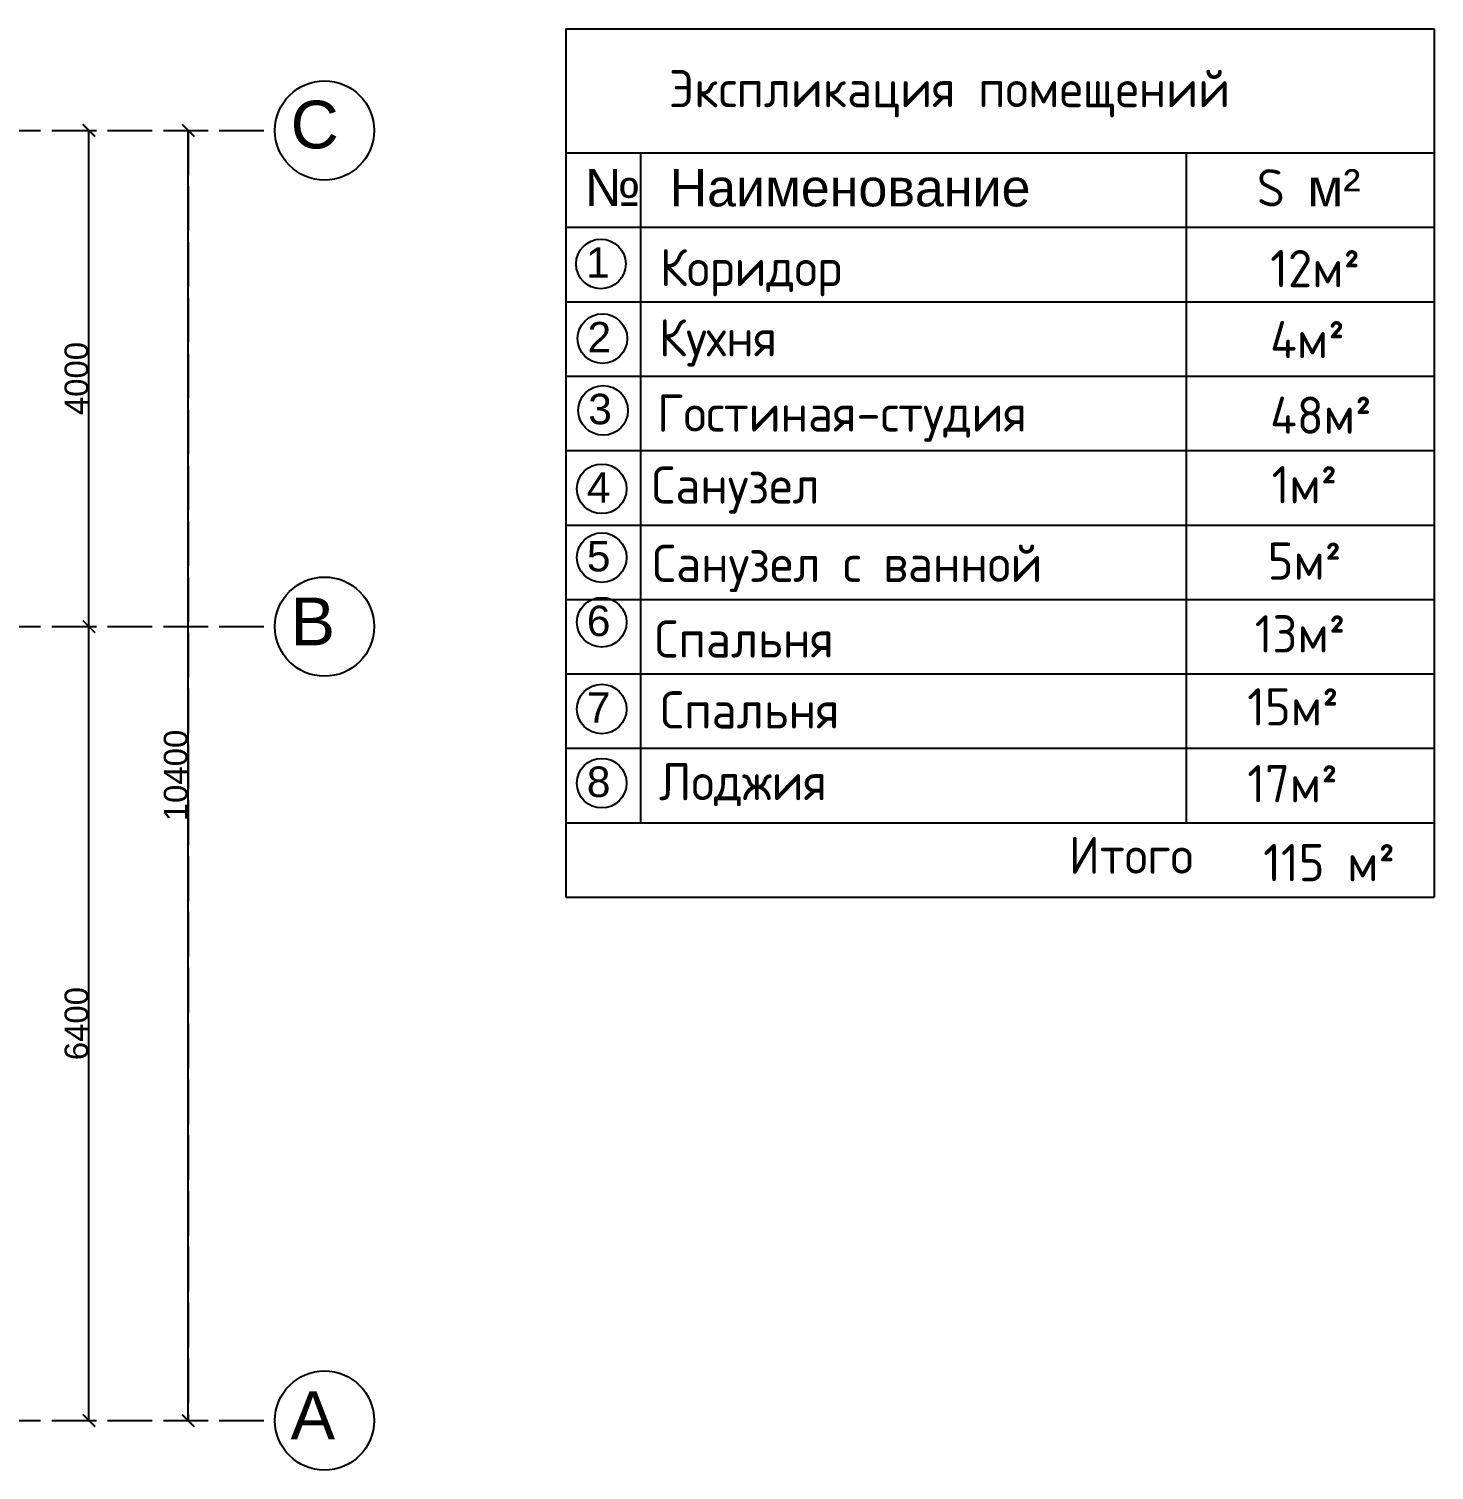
# Model space of a CAD drawing. Header units: millimetres. Extents: x -6014 to 220479, y -27718 to 28747.
# Drawn here: x 17235 to 28566, y 4167 to 15786 of the extents above; entities that cross this region are included whole.
import ezdxf

# ---------------------------------------------------------------- set-up
doc = ezdxf.new("R2010")
doc.units = ezdxf.units.MM
doc.header["$MEASUREMENT"] = 0
doc.linetypes.add('ACAD_ISO02W100', pattern=[15, 12, -3])
doc.layers.add('Plan 1', color=7, linetype='Continuous')
doc.layers.add('Plan 2', color=7, linetype='Continuous')
doc.styles.add('gost', font='GOST Common.ttf')
doc.styles.get("Standard").update_dxf_attribs({"font": 'arial.ttf'})
doc.dimstyles.new('GOST', dxfattribs={"dimtxt": 190, "dimasz": 100, "dimexe": 0.18, "dimexo": 0.06, "dimgap": 3, "dimtad": 1, "dimdec": 0, "dimzin": 0, "dimdsep": 46, "dimtxsty": 'Standard', "dimblk": 'ARCHTICK', "dimcen": 0.09, "dimclrt": 256, "dimadec": 0, "dimazin": 0, "dimtfac": 1, "dimtdec": 0, "dimtofl": 0, "dimtmove": 0, "dimatfit": 3, "dimldrblk": 'ARCHTICK', "dimfxl": 200, "dimfxlon": 1, "dimtolj": 1, "dimtzin": 0, "dimarcsym": 0})

# ---------------------------------------------------------------- blocks, each defined once
blk = doc.blocks.new('_ArchTick')
at = {"color": 0, "linetype": 'ByBlock', "const_width": 0.15}
blk.add_lwpolyline([(-0.5, -0.5), (0.5, 0.5)], dxfattribs=at)
blk = doc.blocks.new('*D225')
at = {"color": 0, "lineweight": -2, "transparency": 16777216}
for p, q in [((17720, 10967), (17720, 10967)), ((17720, 4567), (17720, 10967)), ((17720, 4567), (17720, 4567))]:
    blk.add_line(p, q, dxfattribs=at)
at = {"layer": 'Defpoints', "color": 0, "transparency": 16777216}
for p in [(17720, 10967), (17720, 10967), (17720, 4567)]:
    blk.add_point(p, dxfattribs=at)
at = {"color": 0, "lineweight": -2, "transparency": 16777216, "xscale": 100, "yscale": 100, "zscale": 100}
for p, rotation in [((17720, 10967), 90), ((17720, 4567), 270)]:
    blk.add_blockref('_ArchTick', p, dxfattribs=dict(at, rotation=rotation))
at = {"transparency": 16777216, "insert": (17620, 7767), "char_height": 190, "attachment_point": 5, "rotation": 90}
blk.add_mtext('\\A1;6400', dxfattribs=at)
blk = doc.blocks.new('*D226')
at = {"color": 0, "lineweight": -2, "transparency": 16777216}
for p, q in [((17720, 14967), (17720, 14967)), ((17720, 10967), (17720, 14967)), ((17720, 10967), (17720, 10967))]:
    blk.add_line(p, q, dxfattribs=at)
at = {"layer": 'Defpoints', "color": 0, "transparency": 16777216}
for p in [(17720, 14967), (17720, 14967), (17720, 10967)]:
    blk.add_point(p, dxfattribs=at)
at = {"color": 0, "lineweight": -2, "transparency": 16777216, "xscale": 100, "yscale": 100, "zscale": 100}
for p, rotation in [((17720, 14967), 90), ((17720, 10967), 270)]:
    blk.add_blockref('_ArchTick', p, dxfattribs=dict(at, rotation=rotation))
at = {"transparency": 16777216, "insert": (17620, 12967), "char_height": 190, "attachment_point": 5, "rotation": 90}
blk.add_mtext('\\A1;4000', dxfattribs=at)
blk = doc.blocks.new('*D229')
at = {"color": 0, "lineweight": -2, "transparency": 16777216}
for p, q in [((18320, 14967), (18520, 14967)), ((18520, 4567), (18520, 14967)), ((18320, 4567), (18520, 4567))]:
    blk.add_line(p, q, dxfattribs=at)
at = {"layer": 'Defpoints', "color": 0, "transparency": 16777216}
for p in [(15070, 14967), (18520, 14967), (15070, 4567)]:
    blk.add_point(p, dxfattribs=at)
at = {"color": 0, "lineweight": -2, "transparency": 16777216, "xscale": 100, "yscale": 100, "zscale": 100}
for p, rotation in [((18520, 14967), 90), ((18520, 4567), 270)]:
    blk.add_blockref('_ArchTick', p, dxfattribs=dict(at, rotation=rotation))
at = {"transparency": 16777216, "insert": (18420, 9767), "char_height": 190, "attachment_point": 5, "rotation": 90}
blk.add_mtext('\\A1;10400', dxfattribs=at)

msp = doc.modelspace()

# ---------------------------------------------------------------- linework, layer by layer
at = {"color": 18, "true_color": 0x000000}
for centre in [(19619.73896, 14966.96121), (19619.73896, 10966.96121), (19619.73896, 4566.96121)]:
    msp.add_circle(centre, 400, dxfattribs=at)
at = {"layer": 'Plan 1', "color": 251, "linetype": 'ACAD_ISO02W100', "ltscale": 30, "true_color": 0x636466}
msp.add_line((17719.73896, 4566.96121), (17719.73896, 14966.96121), dxfattribs=at)
for points in [[(-1930.26104, 14966.96121), (19219.73896, 14966.96121)], [(18519.91896, 14966.94737), (18519.73896, 4566.94737)], [(-1930.26104, 10966.96121), (19219.73896, 10966.96121)], [(-1930.26104, 4566.96121), (19219.73896, 4566.96121)]]:
    msp.add_lwpolyline(points, dxfattribs=at)
at = {"layer": 'Plan 2'}
for p, q in [((21566.17566, 15786.02987), (28566.17566, 15786.02987)), ((21566.17566, 15786.02987), (21566.17566, 8786.02987)), ((28566.17566, 15786.02987), (28566.17566, 8786.02987)), ((21566.17566, 14786.02987), (28566.17566, 14786.02987)), ((22166.17566, 14786.02987), (22166.17566, 9386.02987)), ((26566.17566, 14786.02987), (26566.17566, 9386.02987)), ((21566.17566, 14186.02987), (28566.17566, 14186.02987)), ((21566.17566, 13586.02987), (28566.17566, 13586.02987)), ((21566.17566, 12986.02987), (28566.17566, 12986.02987)), ((21566.17566, 12386.02987), (28566.17566, 12386.02987)), ((21566.17566, 11786.02987), (28566.17566, 11786.02987)), ((21566.17566, 11186.02987), (28566.17566, 11186.02987)), ((21566.17566, 10586.02987), (28566.17566, 10586.02987)), ((21566.17566, 9986.02987), (28566.17566, 9986.02987)), ((21566.17566, 9386.02987), (28566.17566, 9386.02987)), ((21566.17566, 8786.02987), (28566.17566, 8786.02987)), ((21566.17566, 8786.02987), (28566.17566, 8786.02987))]:
    msp.add_line(p, q, dxfattribs=at)
for centre in [(21847.46797, 13890.92317), (21859.94471, 13289.12369), (21865.56592, 12709.79626), (21854.43786, 12077.92561), (21854.43786, 11523.64687), (21854.43786, 11001.97273), (21854.43786, 10302.96553), (21854.43786, 9705.07773)]:
    msp.add_circle(centre, 200, dxfattribs=at)

# ---------------------------------------------------------------- texts
at = {"color": 18, "true_color": 0x000000, "char_height": 300, "attachment_point": 1, "style": 'gost'}
for s, heights, insert in [('Коридор ', [0], (22322.40656, 14011.49891)), (' 12м²', [0], (27061.64045, 14003.06603)), ('Кухня ', [727.18386], (22315.597, 13445.39727)), (' 4м²', [0], (27061.64045, 13430.88502)), ('\\pt3900;Гостиная-студия ', [727.18386], (22300.6164, 12838.4837)), (' 48м²', [0], (27061.64045, 12821.35178)), ('Санузел ', [0], (22256.08487, 12258.79306)), ('Санузел с ванной ', [0], (22262.42082, 11626.94281)), ('\\pt2400;Спальня ', [0], (22280.93887, 11017.37032)), ('Спальня ', [0], (22327.00711, 10445.75008)), ('Лоджия  ', [0], (22315.95159, 9867.32881))]:
    msp.add_mtext_dynamic_manual_height_columns(s, width=7892.7562835, gutter_width=0.27969, heights=heights, dxfattribs=dict(at, insert=insert))
at = {"char_height": 300, "attachment_point": 1, "style": 'gost'}
for s, insert, width in [('1м²', (27255.35514, 12260.99337), 638.5948158), ('5м²', (27223.10593, 11645.28123), 668.2469304), ('13м²', (27119.23141, 11058.47924), 883.3321965), ('15м²', (27058.63788, 10470.04013), 883.3321965), ('17м²', (27058.63788, 9850.73815), 883.3321965)]:
    msp.add_mtext(s, dxfattribs=dict(at, insert=insert, width=width))
at = {"layer": 'Plan 1', "style": 'gost'}
for s, width, gutter_width, insert, char_height, attachment_point in [('{\\fArial|b0|i0|c0|p34;C}', 384.8748082, 0.54982, (19345.77875, 14816.5233), 384.8748082, 7), ('{\\fArial|b0|i0|c0|p34;B}', 384.8748082, 0.54982, (19345.77875, 10816.5233), 384.8748082, 7), ('Итого', 5851.9095944, 1, (25620.92792, 9274.5786), 300, 1), ('{\\fArial|b0|i0|c238|p34;A}', 384.8748082, 0.54982, (19345.77875, 4416.5233), 384.8748082, 7)]:
    msp.add_mtext_dynamic_manual_height_columns(s, width=width, gutter_width=gutter_width, heights=[0], dxfattribs=dict(at, insert=insert, char_height=char_height, attachment_point=attachment_point))
at = {"layer": 'Plan 2', "char_height": 300, "attachment_point": 1, "style": 'gost'}
for s, width, insert in [('Экспликация помещений', 5851.9095944, (22395.46867, 15453.9667)), ('115{\\fGOST Common|b0|i0|c238|p34; }м²', 1318.8412533, (27187.41642, 9214.35008))]:
    msp.add_mtext_dynamic_manual_height_columns(s, width=width, gutter_width=1, heights=[0], dxfattribs=dict(at, insert=insert))
at = {"layer": 'Plan 2', "attachment_point": 1}
for s, width, gutter_width, insert, char_height in [('№', 5851.9095944, 1, (21717.15169, 14656.73252), 300), ('Наименование', 5851.9095944, 1, (22401.72841, 14654.82029), 300), ('{\\fGOST Common|b0|i0|c238|p34;S }м²', 843.3115716, 1, (27136.35564, 14654.82029), 300), ('1', 245.4122714, 0.81804, (21727.11904, 14025.02468), 245.41227), ('2', 245.4122714, 0.81804, (21739.59578, 13423.22521), 245.41227), ('3', 245.4122714, 0.81804, (21745.21699, 12843.89778), 245.41227), ('4', 245.4122714, 0.81804, (21734.08893, 12212.02713), 245.41227), ('5', 245.4122714, 0.81804, (21734.08893, 11657.74839), 245.41227), ('6', 245.4122714, 0.81804, (21734.08893, 11136.07425), 245.41227), ('7', 245.4122714, 0.81804, (21734.08893, 10437.06705), 245.41227), ('8', 245.4122714, 0.81804, (21734.08893, 9839.17925), 245.41227)]:
    msp.add_mtext_dynamic_manual_height_columns(s, width=width, gutter_width=gutter_width, heights=[0], dxfattribs=dict(at, insert=insert, char_height=char_height))

# ---------------------------------------------------------------- dimensions: what is measured, and where the dimension line sits
at = {"color": 18, "true_color": 0x000000}
for base, p1, p2, picture, middle in [((18519.91896, 14966.96121), (15069.52858, 4566.96121), (15069.52858, 14966.96121), '*D229', (18419.91009, 9766.96121)), ((17719.73896, 10966.96121), (17719.73896, 4566.96121), (17719.73896, 10966.96121), '*D225', (17619.73009, 7766.96121))]:
    dim = msp.add_linear_dim(base=base, p1=p1, p2=p2, angle=90, dimstyle='GOST', dxfattribs=at)
    dim.commit()
    dim.dimension.update_dxf_attribs({"geometry": picture, "text_midpoint": middle})
dim = msp.add_linear_dim(base=(17719.73896, 14966.96121), p1=(17719.73896, 10966.96121), p2=(17719.73896, 14966.96121), angle=90, dimstyle='GOST', override={"dimtmove": 1}, dxfattribs=at)
dim.commit()
dim.dimension.update_dxf_attribs({"geometry": '*D226', "text_midpoint": (17619.73009, 12966.96121)})

doc.saveas('drawing.dxf')
